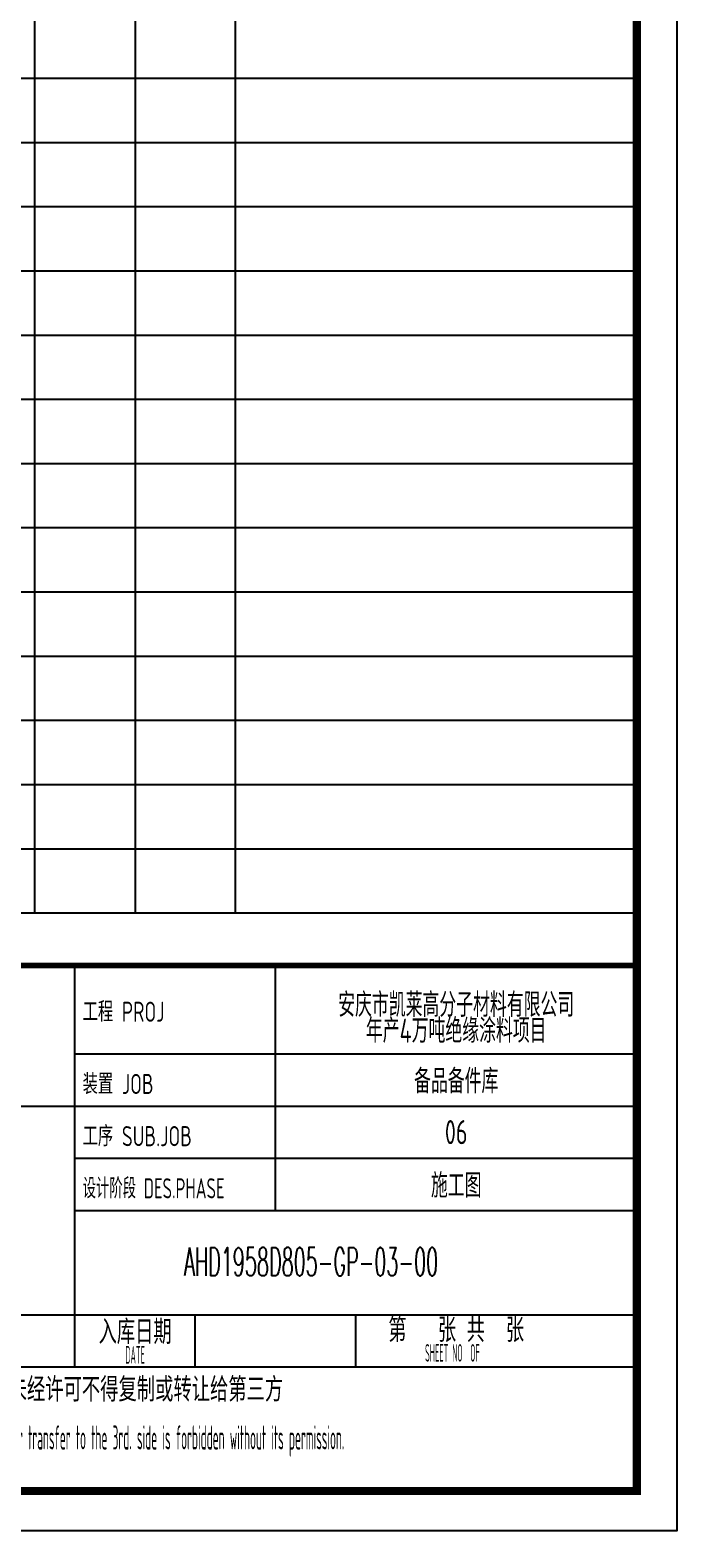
# Model space of a CAD drawing. Extents: x 4930511 to 5014611, y -422737 to -321054.
# Drawn here: x 4967458 to 4975517, y -350754 to -332054 of the extents above; entities that cross this region are included whole.
import ezdxf
from ezdxf.enums import TextEntityAlignment as Align

# ---------------------------------------------------------------- set-up
doc = ezdxf.new("R2010")
doc.units = 0
doc.header["$LTSCALE"] = 1000
doc.header["$MEASUREMENT"] = 0
doc.layers.get('0').update_dxf_attribs({"linetype": 'CONTINUOUS'})
for name, color, linetype in [('AXIS', 3, 'CONTINUOUS'), ('DIM_SYMB', 3, 'CONTINUOUS'), ('图框', 255, 'CONTINUOUS')]:
    doc.layers.add(name, color=color, linetype=linetype)
doc.styles.add('DIM_FONT', font='SIMPLEX', dxfattribs={"width": 0.7, "bigfont": 'GBCBIG'})
doc.styles.add('sceie', font='sceie.shx', dxfattribs={"width": 0.7, "bigfont": 'sceic.shx'})
doc.styles.add('TSSD_Rein', font='Tssdeng.shx', dxfattribs={"width": 0.7, "bigfont": 'hztxt.shx'})

msp = doc.modelspace()

# ---------------------------------------------------------------- linework, layer by layer
at = {"color": 0}
for p, q in [((4967517.4, -343054.1), (4967517.4, -323054.1)), ((4970017.4, -343054.1), (4970017.4, -323054.1)), ((4968767.4, -324654.1), (4968767.4, -343054.1)), ((4957017.4, -332654.1), (4975017.4, -332654.1)), ((4957017.4, -332654.1), (4975017.4, -332654.1)), ((4957017.4, -333454.1), (4975017.4, -333454.1)), ((4957017.4, -334254.1), (4975017.4, -334254.1)), ((4957017.4, -335054.1), (4975017.4, -335054.1)), ((4957017.4, -335854.1), (4975017.4, -335854.1)), ((4957017.4, -336654.1), (4975017.4, -336654.1)), ((4957017.4, -337454.1), (4975017.4, -337454.1)), ((4957017.4, -338254.1), (4975017.4, -338254.1)), ((4957017.4, -339054.1), (4975017.4, -339054.1)), ((4957017.4, -339854.1), (4975017.4, -339854.1)), ((4957017.4, -340654.1), (4975017.4, -340654.1)), ((4957017.4, -341454.1), (4975017.4, -341454.1)), ((4957017.4, -342254.1), (4975017.4, -342254.1)), ((4957017.4, -343054.1), (4975017.4, -343054.1))]:
    msp.add_line(p, q, dxfattribs=at)
for p, q in [((4968017.4, -348710), (4968017.4, -343710)), ((4970517.4, -346760), (4970517.4, -343710)), ((4975017.4, -343710), (4975017.4, -350254.1)), ((4968017.4, -344810), (4975017.4, -344810)), ((4957017.4, -345460), (4968017.4, -345460)), ((4968017.4, -345460), (4975017.4, -345460)), ((4968017.4, -346110), (4975017.4, -346110)), ((4968017.4, -346760), (4975017.4, -346760)), ((4962517.4, -348060), (4975017.4, -348060)), ((4969517.4, -348710), (4969517.4, -348060)), ((4971517.4, -348710), (4971517.4, -348060)), ((4957017.4, -348710), (4975017.4, -348710)), ((4957017.4, -350254.1), (4975017.4, -350254.1))]:
    msp.add_line(p, q)
at = {"const_width": 70}
msp.add_lwpolyline([(4975017.4, -343710), (4957017.4, -343710)], dxfattribs=at)
at = {"layer": '图框', "color": 0}
msp.add_lwpolyline([(4954517.4, -350754.1), (4954517.4, -321054.1), (4975517.4, -321054.1), (4975517.4, -350754.1)], close=True, dxfattribs=at)
at = {"layer": '图框', "color": 0, "const_width": 100}
msp.add_lwpolyline([(4957017.4, -350254.1), (4975017.4, -350254.1), (4975017.4, -321554.1), (4957017.4, -321554.1)], close=True, dxfattribs=at)

# ---------------------------------------------------------------- texts
at = {"style": 'sceie'}
for s, width, p in [('工程 PROJ', 0.8, (4968114.2, -344410)), ('装置 JOB', 0.8, (4968114.2, -345310)), ('工序 SUB.JOB', 0.8, (4968114.2, -345960)), ('设计阶段 DES.PHASE', 0.7, (4968114.2, -346610))]:
    msp.add_text(s, height=250, dxfattribs=dict(at, width=width)).set_placement(p)
for s, height, width, p in [('入库日期', 300, 0.8, (4968767.4, -348260)), ('DATE', 220, 0.4, (4968767.4, -348560)), ('SHEET NO  OF  ', 220, 0.4, (4972767.4, -348535)), ('本文件专有权属安徽华东化工医药工程有限责任公司所有,未经许可不得复制或转让给第三方', 300, 0.8, (4966017.4, -349010)), ('The proprietary right of this document belongs to Anhui Huadong Chemical And Medical Engineering  Co.,Ltd.  and any replication or transfer to the 3rd. side is forbidden without its permission. ', 300, 0.4, (4965114.2, -349633.6))]:
    msp.add_text(s, height=height, dxfattribs=dict(at, width=width)).set_placement(p, align=Align.MIDDLE)
at = {"color": 0, "style": 'sceie', "width": 0.8}
msp.add_text('第   张 共  张', height=300, dxfattribs=at).set_placement((4972767.4, -348235), align=Align.MIDDLE)
at = {"layer": 'AXIS', "style": 'TSSD_Rein', "width": 0.7}
for s, p in [('安庆市凯莱高分子材料有限公司', (4972767.4, -344182.5)), ('年产4万吨绝缘涂料项目', (4972767.4, -344505.5)), ('备品备件库', (4972767.4, -345135)), ('06', (4972767.4, -345785)), ('施工图', (4972767.4, -346435))]:
    msp.add_text(s, height=300, dxfattribs=at).set_placement(p, align=Align.MIDDLE)
at = {"layer": 'DIM_SYMB', "color": 7, "style": 'DIM_FONT', "width": 0.5}
msp.add_text('AHD1958D805-GP-03-00', height=350, dxfattribs=at).set_placement((4969377.2, -347574.3))

doc.saveas('drawing.dxf')
